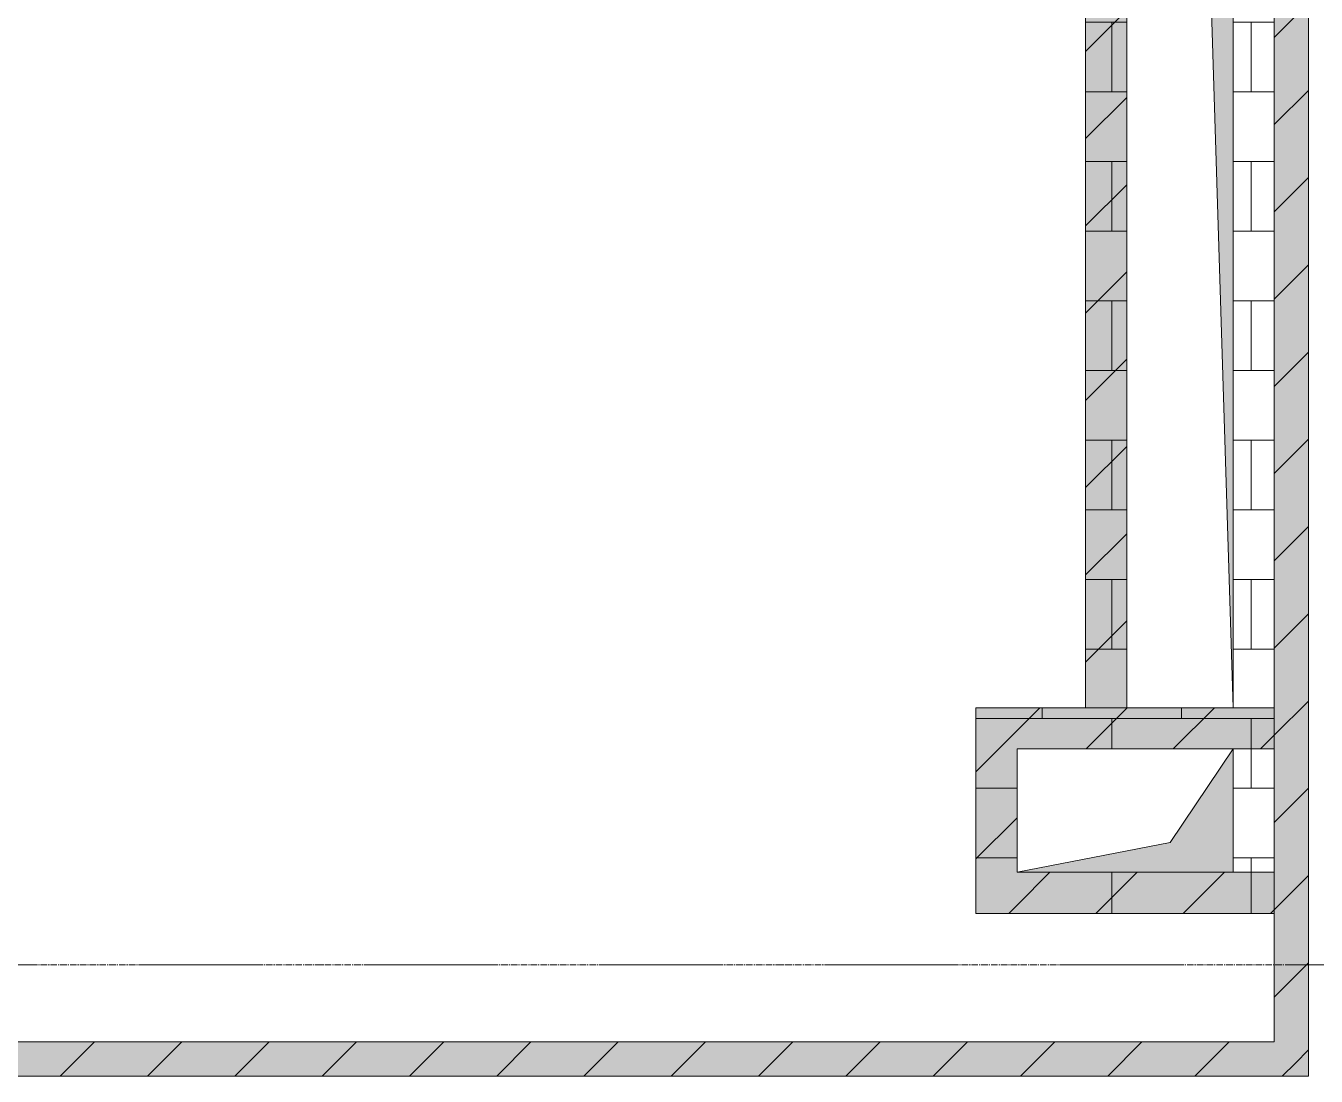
# Model space of a CAD drawing. Header units: millimetres. Extents: x 1499747 to 4230374, y -28481 to 441852.
# Drawn here: x 4010405 to 4014169, y 258377 to 261442 of the extents above; entities that cross this region are included whole.
import ezdxf
from ezdxf.xclip import XClip

# ---------------------------------------------------------------- set-up
doc = ezdxf.new("R2010")
doc.units = ezdxf.units.MM
doc.header["$MEASUREMENT"] = 0
doc.header["$XCLIPFRAME"] = 0
doc.linetypes.add('CENTER2', pattern=[28.575, 19.05, -3.175, 3.175, -3.175])
doc.linetypes.add('Штрихпунктирная', pattern=[670.277762, 352.777767, -176.388884, 0, -141.111112])
for name, color, linetype, lineweight in [('13 этаж_25_АР 06.03 custom_70__8 hatch_Ном._пера__8_Ном._пера__8', 8, 'Continuous', 18), ('13 этаж_25_АР 06.03 custom_70__Оси_Ном._пера__8_Ном._пера__8', 8, 'Continuous', 18), ('13 этаж_25_АР 06.03 custom_70_контур_Ном._пера__1_Ном._пера__1', 1, 'Continuous', 18), ('13 этаж_25_АР 06.03 custom_70_Стойки_Ном._пера__1_Ном._пера__1', 1, 'Continuous', 18), ('13 этаж_25_АР 06.03 custom_70_Шахты 101_Ном._пера__14_Ном._пера__7', 7, 'Continuous', 18), ('13 этаж_25_АР 06.03 custom_70_Шахты 101_Ном._пера__7_Ном._пера__7', 7, 'Continuous', 18), ('13 этаж_25_АР 06.03 custom_70_Шахты_Ном._пера__7_Ном._пера__7', 7, 'Continuous', 18), ('13 этаж_25_Конструктив - Колонны_Ном._пера__20_Ном._пера__1', 1, 'Continuous', 18), ('13 этаж_25_Конструктив - Стены Ненесущие Газоблок_Ном._пера__169_Ном._пера__83', 83, 'Continuous', 18), ('13 этаж_25_Конструктив - Стены Ненесущие Газоблок_Ном._пера__47_Ном._пера__7', 7, 'Continuous', 18), ('13 этаж_25_Конструктив - Стены Ненесущие Газоблок_Ном._пера__74_Ном._пера__255', 255, 'Continuous', 18), ('13 этаж_25_Элемент Модели - Оси_Ном._пера__2_Ном._пера__8', 8, 'Continuous', 18)]:
    doc.layers.add(name, color=color, linetype=linetype, lineweight=lineweight)
doc.layers.add('Чертеж и Рисунок', color=7, linetype='Continuous')
pattern_1 = [(45, (1162404.69, 34264.05), (-127.2792, 127.2792), [])]

# ---------------------------------------------------------------- blocks, each defined once
blk = doc.blocks.new('Чертеж_4_25', base_point=(1186000, 29700))
at = {"layer": '13 этаж_25_АР 06.03 custom_70__8 hatch_Ном._пера__8_Ном._пера__8', "linetype": 'Continuous', "true_color": 0xc7c8ca}
for points in [[(1180689.7, 44834.1), (1180379.7, 44834.1), (1180588.5, 44467.9), (1180689.7, 41214.1)], [(1180059.7, 40734.1), (1180689.7, 40734.1), (1180689.7, 41094.1), (1180506.6, 40821.2)]]:
    blk.add_hatch(color=9, dxfattribs=at).paths.add_polyline_path(points)
at = {"layer": '13 этаж_25_АР 06.03 custom_70_Шахты_Ном._пера__7_Ном._пера__7', "linetype": 'Continuous', "true_color": 0xc7c8ca}
h = blk.add_hatch(dxfattribs=at)
h.set_pattern_fill('AR_B816_0046_0019', color=9, style=0, pattern_type=2)
h.set_pattern_definition([(0, (1023281.01, -133771.58), (0, 203.2), []), (90, (1023281.01, -133771.58), (-203.2, 203.2), [203.2, -203.2])])
h.paths.add_polyline_path([(1179939.7, 40614.1), (1180809.7, 40614.1), (1180809.7, 44954.1), (1180259.7, 44954.1), (1180259.7, 41214.1), (1179939.7, 41214.1)])
h.paths.add_polyline_path([(1180059.7, 40734.1), (1180059.7, 41094.1), (1180689.7, 41094.1), (1180689.7, 40734.1)], flags=0)
h.paths.add_polyline_path([(1180689.7, 41214.1), (1180379.7, 41214.1), (1180379.7, 44834.1), (1180689.7, 44834.1)], flags=0)
at = {"layer": '13 этаж_25_Конструктив - Стены Ненесущие Газоблок_Ном._пера__169_Ном._пера__83', "linetype": 'Continuous', "true_color": 0xc7c8ca}
h = blk.add_hatch(dxfattribs=at)
h.set_pattern_fill('БЛОКИ_БЕТОННЫЕ_ЭФФЕКТИВН_72', color=9, style=0, pattern_type=2)
h.set_pattern_definition(pattern_1)
h.paths.add_polyline_path([(1180909.7, 40239.1), (1180909.7, 46214.1), (1180809.7, 46214.1), (1180809.7, 40239.1)])
h = blk.add_hatch(dxfattribs=at)
h.set_pattern_fill('БЛОКИ_БЕТОННЫЕ_ЭФФЕКТИВН_72', color=9, style=0, pattern_type=2)
h.set_pattern_definition(pattern_1)
h.paths.add_polyline_path([(1180259.7, 44834.1), (1180259.7, 41214.1), (1180379.7, 41214.1), (1180379.7, 44834.1)])
h = blk.add_hatch(dxfattribs=at)
h.set_pattern_fill('БЛОКИ_БЕТОННЫЕ_ЭФФЕКТИВН_72', color=9, style=0, pattern_type=2)
h.set_pattern_definition(pattern_1)
h.paths.add_polyline_path([(1179939.7, 41214.1), (1180059.7, 41094.1), (1180059.7, 41214.1)])
h = blk.add_hatch(dxfattribs=at)
h.set_pattern_fill('БЛОКИ_БЕТОННЫЕ_ЭФФЕКТИВН_72', color=9, style=0, pattern_type=2)
h.set_pattern_definition(pattern_1)
h.paths.add_polyline_path([(1179939.7, 41094.1), (1180059.7, 41094.1), (1179939.7, 41214.1)])
h = blk.add_hatch(dxfattribs=at)
h.set_pattern_fill('БЛОКИ_БЕТОННЫЕ_ЭФФЕКТИВН_72', color=9, style=0, pattern_type=2)
h.set_pattern_definition(pattern_1)
h.paths.add_polyline_path([(1180059.7, 41094.1), (1180809.7, 41094.1), (1180809.7, 41214.1), (1180059.7, 41214.1)])
h = blk.add_hatch(dxfattribs=at)
h.set_pattern_fill('БЛОКИ_БЕТОННЫЕ_ЭФФЕКТИВН_72', color=9, style=0, pattern_type=2)
h.set_pattern_definition(pattern_1)
h.paths.add_polyline_path([(1179939.7, 41094.1), (1179939.7, 40734.1), (1180059.7, 40734.1), (1180059.7, 41094.1)])
at = {"layer": '13 этаж_25_Конструктив - Стены Ненесущие Газоблок_Ном._пера__169_Ном._пера__83', "linetype": 'Continuous'}
h = blk.add_hatch(dxfattribs=at)
h.set_pattern_fill('БЛОКИ_БЕТОННЫЕ_ЭФФЕКТИВН_72', color=256, style=0, pattern_type=2)
h.set_pattern_definition(pattern_1)
h.paths.add_polyline_path([(1180059.7, 40734.1), (1179939.7, 40734.1), (1179939.7, 40614.1)])
at = {"layer": '13 этаж_25_Конструктив - Стены Ненесущие Газоблок_Ном._пера__169_Ном._пера__83', "linetype": 'Continuous', "true_color": 0xc7c8ca}
h = blk.add_hatch(dxfattribs=at)
h.set_pattern_fill('БЛОКИ_БЕТОННЫЕ_ЭФФЕКТИВН_72', color=9, style=0, pattern_type=2)
h.set_pattern_definition(pattern_1)
h.paths.add_polyline_path([(1180059.7, 40734.1), (1179939.7, 40614.1), (1180059.7, 40614.1)])
h = blk.add_hatch(dxfattribs=at)
h.set_pattern_fill('БЛОКИ_БЕТОННЫЕ_ЭФФЕКТИВН_72', color=9, style=0, pattern_type=2)
h.set_pattern_definition(pattern_1)
h.paths.add_polyline_path([(1180059.7, 40614.1), (1180809.7, 40614.1), (1180809.7, 40734.1), (1180059.7, 40734.1)])
h = blk.add_hatch(dxfattribs=at)
h.set_pattern_fill('БЛОКИ_БЕТОННЫЕ_ЭФФЕКТИВН_72', color=9, style=0, pattern_type=2)
h.set_pattern_definition(pattern_1)
h.paths.add_polyline_path([(1173683, 40139.1), (1180809.7, 40139.1), (1180809.7, 40239.1), (1173683, 40239.1)])
h = blk.add_hatch(dxfattribs=at)
h.set_pattern_fill('БЛОКИ_БЕТОННЫЕ_ЭФФЕКТИВН_72', color=9, style=0, pattern_type=2)
h.set_pattern_definition(pattern_1)
h.paths.add_polyline_path([(1180909.7, 40239.1), (1180809.7, 40239.1), (1180909.7, 40139.1)])
h = blk.add_hatch(dxfattribs=at)
h.set_pattern_fill('БЛОКИ_БЕТОННЫЕ_ЭФФЕКТИВН_72', color=9, style=0, pattern_type=2)
h.set_pattern_definition(pattern_1)
h.paths.add_polyline_path([(1180809.7, 40239.1), (1180809.7, 40139.1), (1180909.7, 40139.1)])
at = {"layer": '13 этаж_25_Конструктив - Стены Ненесущие Газоблок_Ном._пера__74_Ном._пера__255', "linetype": 'Continuous', "true_color": 0xc7c8ca}
for points in [[(1180909.7, 40239.1), (1180909.7, 46214.1), (1180809.7, 46214.1), (1180809.7, 40239.1)], [(1180259.7, 44834.1), (1180259.7, 41214.1), (1180379.7, 41214.1), (1180379.7, 44834.1)], [(1179939.7, 41214.1), (1180059.7, 41094.1), (1180059.7, 41214.1)], [(1179939.7, 41094.1), (1180059.7, 41094.1), (1179939.7, 41214.1)], [(1180059.7, 41094.1), (1180809.7, 41094.1), (1180809.7, 41214.1), (1180059.7, 41214.1)], [(1179939.7, 41094.1), (1179939.7, 40734.1), (1180059.7, 40734.1), (1180059.7, 41094.1)], [(1180059.7, 40734.1), (1179939.7, 40734.1), (1179939.7, 40614.1)], [(1180059.7, 40734.1), (1179939.7, 40614.1), (1180059.7, 40614.1)], [(1180059.7, 40614.1), (1180809.7, 40614.1), (1180809.7, 40734.1), (1180059.7, 40734.1)], [(1173683, 40139.1), (1180809.7, 40139.1), (1180809.7, 40239.1), (1173683, 40239.1)], [(1180909.7, 40239.1), (1180809.7, 40239.1), (1180909.7, 40139.1)], [(1180809.7, 40239.1), (1180809.7, 40139.1), (1180909.7, 40139.1)]]:
    blk.add_hatch(color=9, dxfattribs=at).paths.add_polyline_path(points)
at = {"layer": '13 этаж_25_АР 06.03 custom_70__Оси_Ном._пера__8_Ном._пера__8', "color": 9, "linetype": 'CENTER2', "true_color": 0xc7c8ca}
blk.add_line((1200719.9, 40464.1), (1169819.7, 40464.1), dxfattribs=at)
at = {"layer": '13 этаж_25_АР 06.03 custom_70_контур_Ном._пера__1_Ном._пера__1', "color": 9, "linetype": 'Continuous', "true_color": 0xc7c8ca, "flags": 128}
for points in [[(1172084.7, 40139.1), (1171504.7, 40139.1), (1171504.7, 46314.1), (1180909.7, 46314.1), (1180909.7, 40139.1)], [(1172084.7, 40239.1), (1171604.7, 40239.1), (1171604.7, 46214.1), (1180809.7, 46214.1), (1180809.7, 40239.1)], [(1180509.7, 40239.1), (1173684.7, 40239.1)], [(1180809.7, 40239.1), (1180509.7, 40239.1)], [(1180809.7, 40239.1), (1180509.7, 40239.1)], [(1180509.7, 40139.1), (1173684.7, 40139.1)], [(1180509.7, 40139.1), (1180909.7, 40139.1)]]:
    blk.add_lwpolyline(points, dxfattribs=at)
at = {"layer": '13 этаж_25_АР 06.03 custom_70_Стойки_Ном._пера__1_Ном._пера__1', "color": 9, "linetype": 'Continuous', "true_color": 0xc7c8ca}
blk.add_line((1180809.7, 43204.1), (1180809.7, 43084.1), dxfattribs=at)
at = {"layer": '13 этаж_25_АР 06.03 custom_70_Шахты 101_Ном._пера__14_Ном._пера__7', "color": 9, "linetype": 'Continuous', "true_color": 0xc7c8ca, "flags": 128}
blk.add_lwpolyline([(1180059.7, 40734.1), (1180506.6, 40821.2), (1180689.7, 41094.1), (1180689.7, 40734.1), (1180059.7, 40734.1), (1180059.7, 41094.1), (1180689.7, 41094.1)], dxfattribs=at)
at = {"layer": '13 этаж_25_АР 06.03 custom_70_Шахты 101_Ном._пера__7_Ном._пера__7', "color": 9, "linetype": 'Continuous', "true_color": 0xc7c8ca, "flags": 128}
for points in [[(1180689.7, 41214.1), (1180689.7, 44834.1), (1180379.7, 44834.1), (1180588.5, 44467.9), (1180689.7, 41214.1), (1180379.7, 41214.1), (1180379.7, 44834.1)], [(1180259.7, 41214.1), (1180809.7, 41214.1)]]:
    blk.add_lwpolyline(points, dxfattribs=at)
at = {"layer": '13 этаж_25_АР 06.03 custom_70_Шахты_Ном._пера__7_Ном._пера__7', "color": 9, "linetype": 'Continuous', "true_color": 0xc7c8ca}
for p, q in [((1180259.7, 43204.1), (1180259.7, 44954.1)), ((1180259.7, 43204.1), (1180259.7, 44954.1)), ((1180809.7, 44954.1), (1180809.7, 43204.1)), ((1180809.7, 43084.1), (1180809.7, 44954.1)), ((1180379.7, 43204.1), (1180379.7, 44834.1)), ((1180379.7, 43204.1), (1180379.7, 44834.1)), ((1180259.7, 43084.1), (1180259.7, 43204.1)), ((1180259.7, 43084.1), (1180259.7, 43204.1)), ((1180379.7, 43084.1), (1180379.7, 43204.1)), ((1180379.7, 43084.1), (1180379.7, 43204.1)), ((1180259.7, 41334.1), (1180259.7, 43084.1)), ((1180259.7, 41334.1), (1180259.7, 43084.1)), ((1180379.7, 41334.1), (1180379.7, 43084.1)), ((1180379.7, 41334.1), (1180379.7, 43084.1)), ((1180689.7, 43084.1), (1180689.7, 41334.1)), ((1180689.7, 43084.1), (1180689.7, 41334.1)), ((1180809.7, 43084.1), (1180809.7, 41334.1)), ((1180809.7, 43084.1), (1180809.7, 41334.1))]:
    blk.add_line(p, q, dxfattribs=at)
at = {"layer": '13 этаж_25_АР 06.03 custom_70_Шахты_Ном._пера__7_Ном._пера__7', "color": 9, "linetype": 'Continuous', "true_color": 0xc7c8ca, "flags": 128}
for points in [[(1180809.7, 40289.1), (1180809.7, 46164.1)], [(1180259.7, 41334.1), (1180259.7, 41214.1)], [(1180259.7, 41334.1), (1180259.7, 41214.1)], [(1180379.7, 41334.1), (1180379.7, 41214.1)], [(1180379.7, 41334.1), (1180379.7, 41214.1)], [(1180689.7, 41214.1), (1180689.7, 41334.1)], [(1180689.7, 41214.1), (1180689.7, 41334.1)], [(1180809.7, 41214.1), (1180809.7, 41334.1)], [(1180809.7, 41214.1), (1180809.7, 41334.1)], [(1180809.7, 41214.1), (1180809.7, 40614.1), (1180689.7, 40614.1), (1179939.7, 40614.1), (1179939.7, 41214.1), (1180259.7, 41214.1)], [(1180809.7, 41214.1), (1180809.7, 40614.1), (1180689.7, 40614.1), (1179939.7, 40614.1), (1179939.7, 41214.1), (1180259.7, 41214.1)]]:
    blk.add_lwpolyline(points, dxfattribs=at)
blk.add_lwpolyline([(1180689.7, 41094.1), (1180689.7, 40734.1), (1180059.7, 40734.1), (1180059.7, 41094.1)], close=True, dxfattribs=at)
at = {"layer": '13 этаж_25_Конструктив - Колонны_Ном._пера__20_Ном._пера__1', "color": 9, "linetype": 'Continuous', "true_color": 0xc7c8ca}
blk.add_line((1181124.7, 40464.1), (1180874.7, 40464.1), dxfattribs=at)
at = {"layer": '13 этаж_25_Конструктив - Стены Ненесущие Газоблок_Ном._пера__47_Ном._пера__7', "color": 9, "linetype": 'Continuous', "true_color": 0xc7c8ca, "flags": 128}
for points in [[(1180909.7, 40239.1), (1180909.7, 46314.1)], [(1180809.7, 46214.1), (1180809.7, 40239.1)], [(1180259.7, 44954.1), (1180259.7, 41214.1)], [(1180379.7, 41214.1), (1180379.7, 44834.1)], [(1179939.7, 41214.1), (1180059.7, 41214.1)], [(1179939.7, 41214.1), (1179939.7, 40734.1)], [(1180259.7, 41214.1), (1180059.7, 41214.1)], [(1180809.7, 41214.1), (1180379.7, 41214.1)], [(1180809.7, 41094.1), (1180809.7, 41214.1)], [(1180059.7, 40734.1), (1180059.7, 41094.1)], [(1180059.7, 41094.1), (1180809.7, 41094.1)], [(1179939.7, 40614.1), (1179939.7, 40734.1)], [(1180809.7, 40734.1), (1180059.7, 40734.1)], [(1180809.7, 40734.1), (1180809.7, 40614.1)], [(1179939.7, 40614.1), (1180809.7, 40614.1)], [(1180809.7, 40239.1), (1173683, 40239.1)], [(1180909.7, 40139.1), (1180909.7, 40239.1)], [(1173683, 40139.1), (1180909.7, 40139.1)]]:
    blk.add_lwpolyline(points, dxfattribs=at)
at = {"layer": '13 этаж_25_Элемент Модели - Оси_Ном._пера__2_Ном._пера__8', "linetype": 'Штрихпунктирная'}
blk.add_line((1159404.7, 40464.1), (1216204.7, 40464.1), dxfattribs=at)

msp = doc.modelspace()

# ---------------------------------------------------------------- block references
at = {"layer": 'Чертеж и Рисунок', "linetype": 'Continuous'}
ref = msp.add_blockref('Чертеж_4_25', (4019236.496, 247938.20629), dxfattribs=at)
XClip(ref).set_block_clipping_path([(1144000, 0), (1228000, 59400.0000000006)])

doc.saveas('drawing.dxf')
